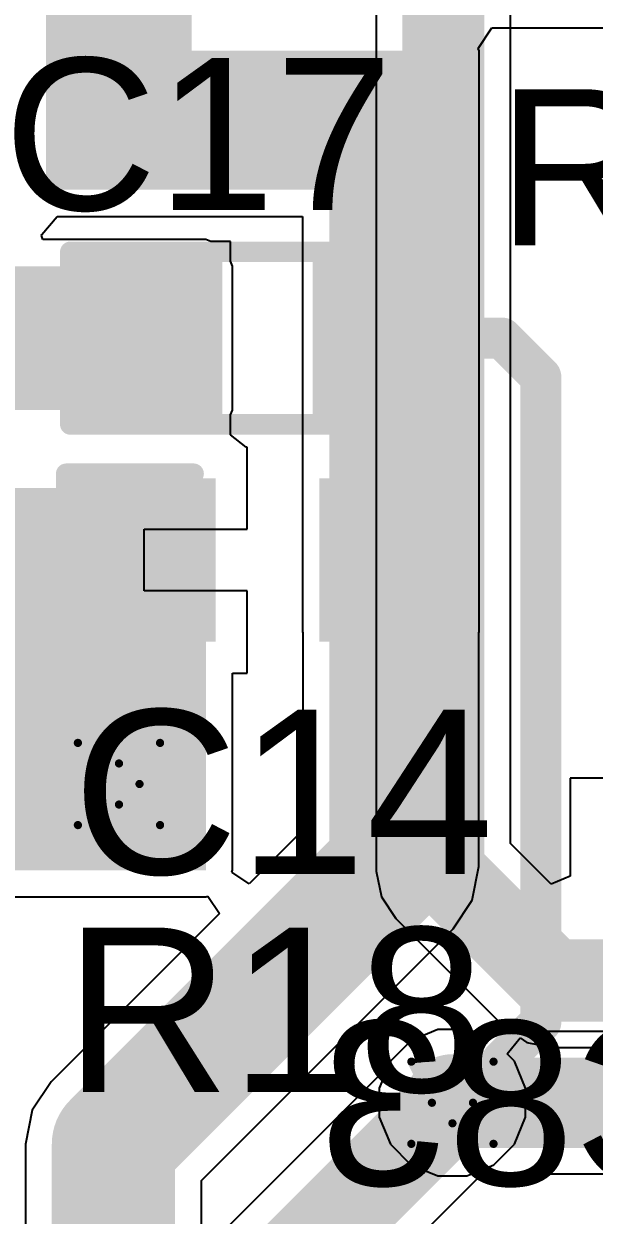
# Model space of a CAD drawing. Header units: inches. Extents: x -0.9 to 13.3, y -2.2 to 2.7.
# Drawn here: x 0.3072 to 0.446, y -1.431 to -1.1411 of the extents above; entities that cross this region are included whole.
import ezdxf

# ---------------------------------------------------------------- set-up
doc = ezdxf.new("R2010")
doc.units = ezdxf.units.IN
doc.header["$MEASUREMENT"] = 0
for name, color, linetype in [('Board Outline', 216, 'Continuous'), ('Bottom Layer', 5, 'Continuous'), ('Bottom Overlay', 54, 'Continuous'), ('Dimension', 6, 'Continuous'), ('Drill Drawing', 1, 'Continuous'), ('Top Layer', 1, 'Continuous'), ('Top Overlay', 2, 'Continuous'), ('Top Paste', 8, 'Continuous'), ('Top Solder', 216, 'Continuous'), ('Via Holes', 16, 'Continuous')]:
    doc.layers.add(name, color=color, linetype=linetype)
doc.styles.add('Arial', font='', dxfattribs={"height": 0.2})
doc.styles.get('Arial').set_extended_font_data('Arial')

# ---------------------------------------------------------------- blocks, each defined once
blk = doc.blocks.new('R___0603_93')
at = {"layer": 'Top Layer'}
for points in [[(-0.015, 0.0175), (-0.015, -0.0175), (-0.045, -0.0175), (-0.045, 0.0175)], [(0.045, 0.0175), (0.045, -0.0175), (0.015, -0.0175), (0.015, 0.0175)]]:
    blk.add_hatch(color=1, dxfattribs=at).paths.add_polyline_path(points)
at = {"layer": 'Top Paste'}
for points in [[(-0.015, 0.0175), (-0.015, -0.0175), (-0.045, -0.0175), (-0.045, 0.0175)], [(0.045, 0.0175), (0.045, -0.0175), (0.015, -0.0175), (0.015, 0.0175)]]:
    blk.add_hatch(color=8, dxfattribs=at).paths.add_polyline_path(points)
at = {"layer": 'Top Solder'}
for points in [[(-0.011, 0.0215), (-0.011, -0.0215), (-0.049, -0.0215), (-0.049, 0.0215)], [(0.049, 0.0215), (0.049, -0.0215), (0.011, -0.0215), (0.011, 0.0215)]]:
    blk.add_hatch(color=216, dxfattribs=at).paths.add_polyline_path(points)
at = {"layer": 'Top Overlay'}
for points in [[(-0.048, 0.021, 0.005, 0.005, 0), (-0.048, -0.021, 0.005, 0.005, 0)], [(0.048, 0.021, 0.005, 0.005, 0), (-0.048, 0.021, 0.005, 0.005, 0)], [(0.048, 0.021, 0.005, 0.005, 0), (0.048, -0.021, 0.005, 0.005, 0)], [(0.048, -0.021, 0.005, 0.005, 0), (-0.048, -0.021, 0.005, 0.005, 0)]]:
    blk.add_lwpolyline(points, format="xyseb", dxfattribs=at)
for points in [[(-0.04925, 0.021, 0.0025, 0.0025, 1), (-0.04675, 0.021, 0.0025, 0.0025, 1)], [(-0.04925, 0.021, 0.0025, 0.0025, 1), (-0.04675, 0.021, 0.0025, 0.0025, 1)], [(0.04675, 0.021, 0.0025, 0.0025, 1), (0.04925, 0.021, 0.0025, 0.0025, 1)], [(0.04675, 0.021, 0.0025, 0.0025, 1), (0.04925, 0.021, 0.0025, 0.0025, 1)], [(-0.04925, -0.021, 0.0025, 0.0025, 1), (-0.04675, -0.021, 0.0025, 0.0025, 1)], [(-0.04925, -0.021, 0.0025, 0.0025, 1), (-0.04675, -0.021, 0.0025, 0.0025, 1)], [(0.04675, -0.021, 0.0025, 0.0025, 1), (0.04925, -0.021, 0.0025, 0.0025, 1)], [(0.04675, -0.021, 0.0025, 0.0025, 1), (0.04925, -0.021, 0.0025, 0.0025, 1)]]:
    blk.add_lwpolyline(points, format="xyseb", close=True, dxfattribs=at)
blk = doc.blocks.new('C___0603_118')
at = {"layer": 'Top Layer'}
for points in [[(-0.015, 0.0175), (-0.015, -0.0175), (-0.045, -0.0175), (-0.045, 0.0175)], [(0.045, 0.0175), (0.045, -0.0175), (0.015, -0.0175), (0.015, 0.0175)]]:
    blk.add_hatch(color=1, dxfattribs=at).paths.add_polyline_path(points)
at = {"layer": 'Top Paste'}
for points in [[(-0.015, 0.0175), (-0.015, -0.0175), (-0.045, -0.0175), (-0.045, 0.0175)], [(0.045, 0.0175), (0.045, -0.0175), (0.015, -0.0175), (0.015, 0.0175)]]:
    blk.add_hatch(color=8, dxfattribs=at).paths.add_polyline_path(points)
at = {"layer": 'Top Solder'}
for points in [[(-0.01264, 0.01986), (-0.01264, -0.01986), (-0.04736, -0.01986), (-0.04736, 0.01986)], [(0.04736, 0.01986), (0.04736, -0.01986), (0.01264, -0.01986), (0.01264, 0.01986)]]:
    blk.add_hatch(color=216, dxfattribs=at).paths.add_polyline_path(points)
at = {"layer": 'Top Overlay'}
for points in [[(-0.049, 0.021, 0.005, 0.005, 0), (-0.018, 0.021, 0.005, 0.005, 0)], [(-0.049, 0.021, 0.005, 0.005, 0), (-0.049, -0.021, 0.005, 0.005, 0)], [(0.018, 0.021, 0.005, 0.005, 0), (0.049, 0.021, 0.005, 0.005, 0)], [(0.049, 0.021, 0.005, 0.005, 0), (0.049, -0.021, 0.005, 0.005, 0)], [(-0.049, -0.021, 0.005, 0.005, 0), (-0.018, -0.021, 0.005, 0.005, 0)], [(0.018, -0.021, 0.005, 0.005, 0), (0.049, -0.021, 0.005, 0.005, 0)]]:
    blk.add_lwpolyline(points, format="xyseb", dxfattribs=at)
for points in [[(-0.05025, 0.021, 0.0025, 0.0025, 1), (-0.04775, 0.021, 0.0025, 0.0025, 1)], [(-0.05025, 0.021, 0.0025, 0.0025, 1), (-0.04775, 0.021, 0.0025, 0.0025, 1)], [(-0.01925, 0.021, 0.0025, 0.0025, 1), (-0.01675, 0.021, 0.0025, 0.0025, 1)], [(0.01675, 0.021, 0.0025, 0.0025, 1), (0.01925, 0.021, 0.0025, 0.0025, 1)], [(0.04775, 0.021, 0.0025, 0.0025, 1), (0.05025, 0.021, 0.0025, 0.0025, 1)], [(0.04775, 0.021, 0.0025, 0.0025, 1), (0.05025, 0.021, 0.0025, 0.0025, 1)], [(-0.05025, -0.021, 0.0025, 0.0025, 1), (-0.04775, -0.021, 0.0025, 0.0025, 1)], [(-0.05025, -0.021, 0.0025, 0.0025, 1), (-0.04775, -0.021, 0.0025, 0.0025, 1)], [(-0.01925, -0.021, 0.0025, 0.0025, 1), (-0.01675, -0.021, 0.0025, 0.0025, 1)], [(0.01675, -0.021, 0.0025, 0.0025, 1), (0.01925, -0.021, 0.0025, 0.0025, 1)], [(0.04775, -0.021, 0.0025, 0.0025, 1), (0.05025, -0.021, 0.0025, 0.0025, 1)], [(0.04775, -0.021, 0.0025, 0.0025, 1), (0.05025, -0.021, 0.0025, 0.0025, 1)]]:
    blk.add_lwpolyline(points, format="xyseb", close=True, dxfattribs=at)

msp = doc.modelspace()

# ---------------------------------------------------------------- hatches: boundary and pattern name
at = {"layer": 'Bottom Layer'}
h = msp.add_hatch(color=5, dxfattribs=at)
edge = h.paths.add_edge_path()
edge.add_arc((0.33034, -1.32605), 0.01181, 0, 360)
h = msp.add_hatch(color=5, dxfattribs=at)
edge = h.paths.add_edge_path()
edge.add_arc((0.4115, -1.40362), 0.01181, 0, 360)
at = {"layer": 'Top Layer'}
for points in [[(0.31262, -1.17255), (0.34806, -1.17255), (0.34806, -1.07701), (0.31262, -1.07701)], [(0.31262, -1.18142), (0.4115, -1.18142), (0.4115, -1.14761), (0.31262, -1.14761)], [(0.3815, -1.28905), (0.4115, -1.28905), (0.4115, -1.14761), (0.3815, -1.14761)], [(0.26262, -1.23505), (0.3515, -1.23505), (0.3515, -1.20005), (0.26262, -1.20005)], [(0.21028, -1.34705), (0.3515, -1.34705), (0.3515, -1.25405), (0.21028, -1.25405)]]:
    msp.add_hatch(color=1, dxfattribs=at).paths.add_polyline_path(points)
h = msp.add_hatch(color=1, dxfattribs=at)
edge = h.paths.add_edge_path()
edge.add_arc((0.33034, -1.32605), 0.01181, 0, 360)
h = msp.add_hatch(color=1, dxfattribs=at)
edge = h.paths.add_edge_path()
edge.add_arc((0.4115, -1.40362), 0.01181, 0, 360)
at = {"layer": 'Via Holes'}
h = msp.add_hatch(color=7, dxfattribs=at)
edge = h.paths.add_edge_path()
edge.add_arc((0.33034, -1.32605), 0.00591, 0, 360)
h = msp.add_hatch(color=7, dxfattribs=at)
edge = h.paths.add_edge_path()
edge.add_arc((0.4115, -1.40362), 0.00591, 0, 360)

# ---------------------------------------------------------------- linework, layer by layer
at = {"layer": 'Board Outline'}
msp.add_lwpolyline([(1.99867, 0.21567, 0.01, 0.01, -1.122171), (-0.01159, -1.51329, 0.01, 0.01, 0)], format="xyseb", dxfattribs=at)
at = {"layer": 'Bottom Layer'}
for p, q in [((0.39296, -1.0572), (0.39296, -1.34728)), ((0.42559, -1.34052), (0.42559, -1.0572)), ((0.45444, -1.32463), (0.44013, -1.32463)), ((0.44013, -1.32463), (0.44013, -1.34852)), ((0.43551, -1.35044), (0.42559, -1.34052)), ((0.39296, -1.34728), (0.39421, -1.35352)), ((0.44013, -1.34852), (0.43551, -1.35044)), ((0.39421, -1.35352), (0.39774, -1.35881)), ((0.39774, -1.35881), (0.42235, -1.38342)), ((0.42235, -1.38342), (0.41952, -1.38766)), ((0.40141, -1.38852), (0.3964, -1.39353)), ((0.40796, -1.38581), (0.40141, -1.38852)), ((0.41504, -1.38581), (0.40796, -1.38581)), ((0.41952, -1.38766), (0.41504, -1.38581)), ((0.42479, -1.39172), (0.42798, -1.38783)), ((0.42798, -1.38783), (0.42962, -1.38893)), ((0.42962, -1.38893), (0.43586, -1.39017)), ((0.43586, -1.39017), (0.4913, -1.39017)), ((0.3964, -1.39353), (0.39592, -1.39468)), ((0.4266, -1.39353), (0.42479, -1.39172)), ((0.42931, -1.40007), (0.4266, -1.39353)), ((0.39592, -1.39468), (0.35202, -1.43858)), ((0.42931, -1.40716), (0.42931, -1.40007)), ((0.4266, -1.41371), (0.42931, -1.40716)), ((0.42159, -1.41872), (0.4266, -1.41371)), ((0.38161, -1.45802), (0.42043, -1.41919)), ((0.42043, -1.41919), (0.42159, -1.41872))]:
    msp.add_line(p, q, dxfattribs=at)
for points in [[(0.40928, -1.34728, 0.02, 0.02, 0), (0.40928, -1.05005, 0.02, 0.02, 0)], [(0.40928, -1.34728, 0.02, 0.02, 0), (0.43586, -1.37386, 0.02, 0.02, 0)], [(0.43586, -1.37386, 0.02, 0.02, 0), (0.57929, -1.37386, 0.02, 0.02, 0)], [(0.36428, -1.45084, 0.022, 0.022, 0), (0.4115, -1.40362, 0.022, 0.022, 0)]]:
    msp.add_lwpolyline(points, format="xyseb", dxfattribs=at)
for points in [[(0.40428, -1.34728, 0.01, 0.01, 1), (0.41428, -1.34728, 0.01, 0.01, 1)], [(0.40428, -1.34728, 0.01, 0.01, 1), (0.41428, -1.34728, 0.01, 0.01, 1)], [(0.43086, -1.37386, 0.01, 0.01, 1), (0.44086, -1.37386, 0.01, 0.01, 1)], [(0.43086, -1.37386, 0.01, 0.01, 1), (0.44086, -1.37386, 0.01, 0.01, 1)], [(0.406, -1.40362, 0.011, 0.011, 1), (0.417, -1.40362, 0.011, 0.011, 1)]]:
    msp.add_lwpolyline(points, format="xyseb", close=True, dxfattribs=at)
at = {"layer": 'Dimension'}
msp.add_lwpolyline([(0.04081, 0.0156, 0.01, 0.01, -3.064051), (0.02964, -1.5299, 0.01, 0.01, 0)], format="xyseb", dxfattribs=at)
at = {"layer": 'Drill Drawing'}
for points in [[(0.32034, -1.31605, 0.002, 0.002, 0), (0.33034, -1.32105, 0.002, 0.002, 0)], [(0.32034, -1.31605, 0.002, 0.002, 0), (0.32534, -1.32605, 0.002, 0.002, 0)], [(0.33034, -1.32105, 0.002, 0.002, 0), (0.34034, -1.31605, 0.002, 0.002, 0)], [(0.33534, -1.32605, 0.002, 0.002, 0), (0.34034, -1.31605, 0.002, 0.002, 0)], [(0.32034, -1.33605, 0.002, 0.002, 0), (0.32534, -1.32605, 0.002, 0.002, 0)], [(0.33534, -1.32605, 0.002, 0.002, 0), (0.34034, -1.33605, 0.002, 0.002, 0)], [(0.32034, -1.33605, 0.002, 0.002, 0), (0.33034, -1.33105, 0.002, 0.002, 0)], [(0.33034, -1.33105, 0.002, 0.002, 0), (0.34034, -1.33605, 0.002, 0.002, 0)], [(0.4015, -1.39362, 0.002, 0.002, 0), (0.4115, -1.39862, 0.002, 0.002, 0)], [(0.4015, -1.39362, 0.002, 0.002, 0), (0.4065, -1.40362, 0.002, 0.002, 0)], [(0.4115, -1.39862, 0.002, 0.002, 0), (0.4215, -1.39362, 0.002, 0.002, 0)], [(0.4165, -1.40362, 0.002, 0.002, 0), (0.4215, -1.39362, 0.002, 0.002, 0)], [(0.4015, -1.41362, 0.002, 0.002, 0), (0.4065, -1.40362, 0.002, 0.002, 0)], [(0.4165, -1.40362, 0.002, 0.002, 0), (0.4215, -1.41362, 0.002, 0.002, 0)], [(0.4015, -1.41362, 0.002, 0.002, 0), (0.4115, -1.40862, 0.002, 0.002, 0)], [(0.4115, -1.40862, 0.002, 0.002, 0), (0.4215, -1.41362, 0.002, 0.002, 0)]]:
    msp.add_lwpolyline(points, format="xyseb", dxfattribs=at)
for points in [[(0.31984, -1.31605, 0.001, 0.001, 1), (0.32084, -1.31605, 0.001, 0.001, 1)], [(0.31984, -1.31605, 0.001, 0.001, 1), (0.32084, -1.31605, 0.001, 0.001, 1)], [(0.33984, -1.31605, 0.001, 0.001, 1), (0.34084, -1.31605, 0.001, 0.001, 1)], [(0.33984, -1.31605, 0.001, 0.001, 1), (0.34084, -1.31605, 0.001, 0.001, 1)], [(0.32984, -1.32105, 0.001, 0.001, 1), (0.33084, -1.32105, 0.001, 0.001, 1)], [(0.32984, -1.32105, 0.001, 0.001, 1), (0.33084, -1.32105, 0.001, 0.001, 1)], [(0.32484, -1.32605, 0.001, 0.001, 1), (0.32584, -1.32605, 0.001, 0.001, 1)], [(0.32484, -1.32605, 0.001, 0.001, 1), (0.32584, -1.32605, 0.001, 0.001, 1)], [(0.33484, -1.32605, 0.001, 0.001, 1), (0.33584, -1.32605, 0.001, 0.001, 1)], [(0.33484, -1.32605, 0.001, 0.001, 1), (0.33584, -1.32605, 0.001, 0.001, 1)], [(0.32984, -1.33105, 0.001, 0.001, 1), (0.33084, -1.33105, 0.001, 0.001, 1)], [(0.32984, -1.33105, 0.001, 0.001, 1), (0.33084, -1.33105, 0.001, 0.001, 1)], [(0.31984, -1.33605, 0.001, 0.001, 1), (0.32084, -1.33605, 0.001, 0.001, 1)], [(0.31984, -1.33605, 0.001, 0.001, 1), (0.32084, -1.33605, 0.001, 0.001, 1)], [(0.33984, -1.33605, 0.001, 0.001, 1), (0.34084, -1.33605, 0.001, 0.001, 1)], [(0.33984, -1.33605, 0.001, 0.001, 1), (0.34084, -1.33605, 0.001, 0.001, 1)], [(0.401, -1.39362, 0.001, 0.001, 1), (0.402, -1.39362, 0.001, 0.001, 1)], [(0.401, -1.39362, 0.001, 0.001, 1), (0.402, -1.39362, 0.001, 0.001, 1)], [(0.421, -1.39362, 0.001, 0.001, 1), (0.422, -1.39362, 0.001, 0.001, 1)], [(0.421, -1.39362, 0.001, 0.001, 1), (0.422, -1.39362, 0.001, 0.001, 1)], [(0.411, -1.39862, 0.001, 0.001, 1), (0.412, -1.39862, 0.001, 0.001, 1)], [(0.411, -1.39862, 0.001, 0.001, 1), (0.412, -1.39862, 0.001, 0.001, 1)], [(0.406, -1.40362, 0.001, 0.001, 1), (0.407, -1.40362, 0.001, 0.001, 1)], [(0.406, -1.40362, 0.001, 0.001, 1), (0.407, -1.40362, 0.001, 0.001, 1)], [(0.416, -1.40362, 0.001, 0.001, 1), (0.417, -1.40362, 0.001, 0.001, 1)], [(0.416, -1.40362, 0.001, 0.001, 1), (0.417, -1.40362, 0.001, 0.001, 1)], [(0.411, -1.40862, 0.001, 0.001, 1), (0.412, -1.40862, 0.001, 0.001, 1)], [(0.411, -1.40862, 0.001, 0.001, 1), (0.412, -1.40862, 0.001, 0.001, 1)], [(0.401, -1.41362, 0.001, 0.001, 1), (0.402, -1.41362, 0.001, 0.001, 1)], [(0.401, -1.41362, 0.001, 0.001, 1), (0.402, -1.41362, 0.001, 0.001, 1)], [(0.421, -1.41362, 0.001, 0.001, 1), (0.422, -1.41362, 0.001, 0.001, 1)], [(0.421, -1.41362, 0.001, 0.001, 1), (0.422, -1.41362, 0.001, 0.001, 1)]]:
    msp.add_lwpolyline(points, format="xyseb", close=True, dxfattribs=at)
at = {"layer": 'Top Layer'}
for p, q in [((0.41777, -1.14706), (0.42111, -1.14206)), ((0.42111, -1.14206), (0.45162, -1.14206)), ((0.41799, -1.14761), (0.41777, -1.14706)), ((0.41799, -1.28905), (0.41799, -1.14761)), ((0.31155, -1.19235), (0.31532, -1.18792)), ((0.31532, -1.18792), (0.375, -1.18792)), ((0.375, -1.18792), (0.375, -1.28905)), ((0.3115, -1.19254), (0.31155, -1.19235)), ((0.31181, -1.19355), (0.3115, -1.19254)), ((0.3515, -1.19355), (0.31181, -1.19355)), ((0.35269, -1.19405), (0.3515, -1.19355)), ((0.3575, -1.19405), (0.35269, -1.19405)), ((0.3575, -1.19885), (0.3575, -1.19405)), ((0.35799, -1.20005), (0.3575, -1.19885)), ((0.35799, -1.23505), (0.35799, -1.20005)), ((0.3575, -1.23624), (0.35799, -1.23505)), ((0.3575, -1.24105), (0.3575, -1.23624)), ((0.36126, -1.24405), (0.3575, -1.24105)), ((0.3615, -1.24405), (0.36126, -1.24405)), ((0.3615, -1.26405), (0.3615, -1.24405)), ((0.3365, -1.27905), (0.3365, -1.26405)), ((0.3365, -1.26405), (0.3615, -1.26405)), ((0.3615, -1.27905), (0.3365, -1.27905)), ((0.3615, -1.29905), (0.3615, -1.27905)), ((0.375, -1.28905), (0.37509, -1.28925)), ((0.37509, -1.28925), (0.37509, -1.33729)), ((0.41791, -1.28925), (0.41799, -1.28905)), ((0.41791, -1.34616), (0.41791, -1.28925)), ((0.35799, -1.34705), (0.35799, -1.29905)), ((0.35799, -1.29905), (0.3615, -1.29905)), ((0.37509, -1.33729), (0.36204, -1.35033)), ((0.35781, -1.3475), (0.35799, -1.34705)), ((0.36204, -1.35033), (0.35781, -1.3475)), ((0.41628, -1.35435), (0.41791, -1.34616)), ((0.21028, -1.35354), (0.3515, -1.35354)), ((0.3515, -1.35354), (0.35195, -1.35335)), ((0.35195, -1.35335), (0.35478, -1.35759)), ((0.41164, -1.3613), (0.41628, -1.35435)), ((0.35478, -1.35759), (0.31386, -1.39852)), ((0.35041, -1.42253), (0.41164, -1.3613)), ((0.40141, -1.38852), (0.3964, -1.39353)), ((0.40796, -1.38581), (0.40141, -1.38852)), ((0.41504, -1.38581), (0.40796, -1.38581)), ((0.4162, -1.38628), (0.41504, -1.38581)), ((0.45042, -1.38628), (0.4162, -1.38628)), ((0.3964, -1.39353), (0.39369, -1.40007)), ((0.31386, -1.39852), (0.30922, -1.40546)), ((0.39369, -1.40007), (0.39369, -1.40716)), ((0.30922, -1.40546), (0.30759, -1.41366)), ((0.39369, -1.40716), (0.3964, -1.41371)), ((0.30759, -1.41366), (0.30759, -1.48577)), ((0.3964, -1.41371), (0.40141, -1.41872)), ((0.40141, -1.41872), (0.40796, -1.42143)), ((0.35041, -1.4769), (0.35041, -1.42253)), ((0.40796, -1.42143), (0.41504, -1.42143)), ((0.41504, -1.42143), (0.4162, -1.42095)), ((0.4162, -1.42095), (0.4576, -1.42095))]:
    msp.add_line(p, q, dxfattribs=at)
for points in [[(0.3965, -1.34616, 0.03, 0.03, 0), (0.3965, -1.27155, 0.03, 0.03, 0)], [(0.329, -1.41366, 0.03, 0.03, 0), (0.3965, -1.34616, 0.03, 0.03, 0)], [(0.4115, -1.40362, 0.022, 0.022, 0), (0.4576, -1.40362, 0.022, 0.022, 0)], [(0.329, -1.48577, 0.03, 0.03, 0), (0.329, -1.41366, 0.03, 0.03, 0)]]:
    msp.add_lwpolyline(points, format="xyseb", dxfattribs=at)
for points in [[(0.389, -1.27155, 0.015, 0.015, 1), (0.404, -1.27155, 0.015, 0.015, 1)], [(0.389, -1.34616, 0.015, 0.015, 1), (0.404, -1.34616, 0.015, 0.015, 1)], [(0.389, -1.34616, 0.015, 0.015, 1), (0.404, -1.34616, 0.015, 0.015, 1)], [(0.406, -1.40362, 0.011, 0.011, 1), (0.417, -1.40362, 0.011, 0.011, 1)], [(0.3215, -1.41366, 0.015, 0.015, 1), (0.3365, -1.41366, 0.015, 0.015, 1)], [(0.3215, -1.41366, 0.015, 0.015, 1), (0.3365, -1.41366, 0.015, 0.015, 1)]]:
    msp.add_lwpolyline(points, format="xyseb", close=True, dxfattribs=at)
at = {"layer": 'Top Overlay'}
for points in [[(0.4145, -1.21755, 0.01, 0.01, 0), (0.42355, -1.21755, 0.01, 0.01, 0)], [(0.42355, -1.21755, 0.01, 0.01, 0), (0.433, -1.227, 0.01, 0.01, 0)], [(0.433, -1.384, 0.01, 0.01, 0), (0.433, -1.227, 0.01, 0.01, 0)], [(0.42355, -1.39345, 0.01, 0.01, 0), (0.433, -1.384, 0.01, 0.01, 0)]]:
    msp.add_lwpolyline(points, format="xyseb", dxfattribs=at)
for points in [[(0.412, -1.21755, 0.005, 0.005, 1), (0.417, -1.21755, 0.005, 0.005, 1)], [(0.42105, -1.21755, 0.005, 0.005, 1), (0.42605, -1.21755, 0.005, 0.005, 1)], [(0.42105, -1.21755, 0.005, 0.005, 1), (0.42605, -1.21755, 0.005, 0.005, 1)], [(0.4305, -1.227, 0.005, 0.005, 1), (0.4355, -1.227, 0.005, 0.005, 1)], [(0.4305, -1.227, 0.005, 0.005, 1), (0.4355, -1.227, 0.005, 0.005, 1)], [(0.4305, -1.384, 0.005, 0.005, 1), (0.4355, -1.384, 0.005, 0.005, 1)], [(0.4305, -1.384, 0.005, 0.005, 1), (0.4355, -1.384, 0.005, 0.005, 1)], [(0.42105, -1.39345, 0.005, 0.005, 1), (0.42605, -1.39345, 0.005, 0.005, 1)]]:
    msp.add_lwpolyline(points, format="xyseb", close=True, dxfattribs=at)

# ---------------------------------------------------------------- block references
at = {"rotation": 180}
msp.add_blockref('R___0603_93', (0.3665, -1.21755), dxfattribs=at)
msp.add_blockref('C___0603_118', (0.3665, -1.27155))

# ---------------------------------------------------------------- texts
at = {"layer": 'Bottom Overlay', "style": 'Arial', "text_generation_flag": 2}
msp.add_text('C83', height=0.04, dxfattribs=at).set_placement((0.48159, -1.42372))
at = {"layer": 'Top Overlay', "style": 'Arial'}
for s, height, p in [('C17', 0.037, (0.30225, -1.1864)), ('R26', 0.038, (0.42235, -1.19499)), ('C14', 0.04, (0.31902, -1.34799)), ('R18', 0.04, (0.31702, -1.40099))]:
    msp.add_text(s, height=height, dxfattribs=at).set_placement(p)

doc.saveas('drawing.dxf')
